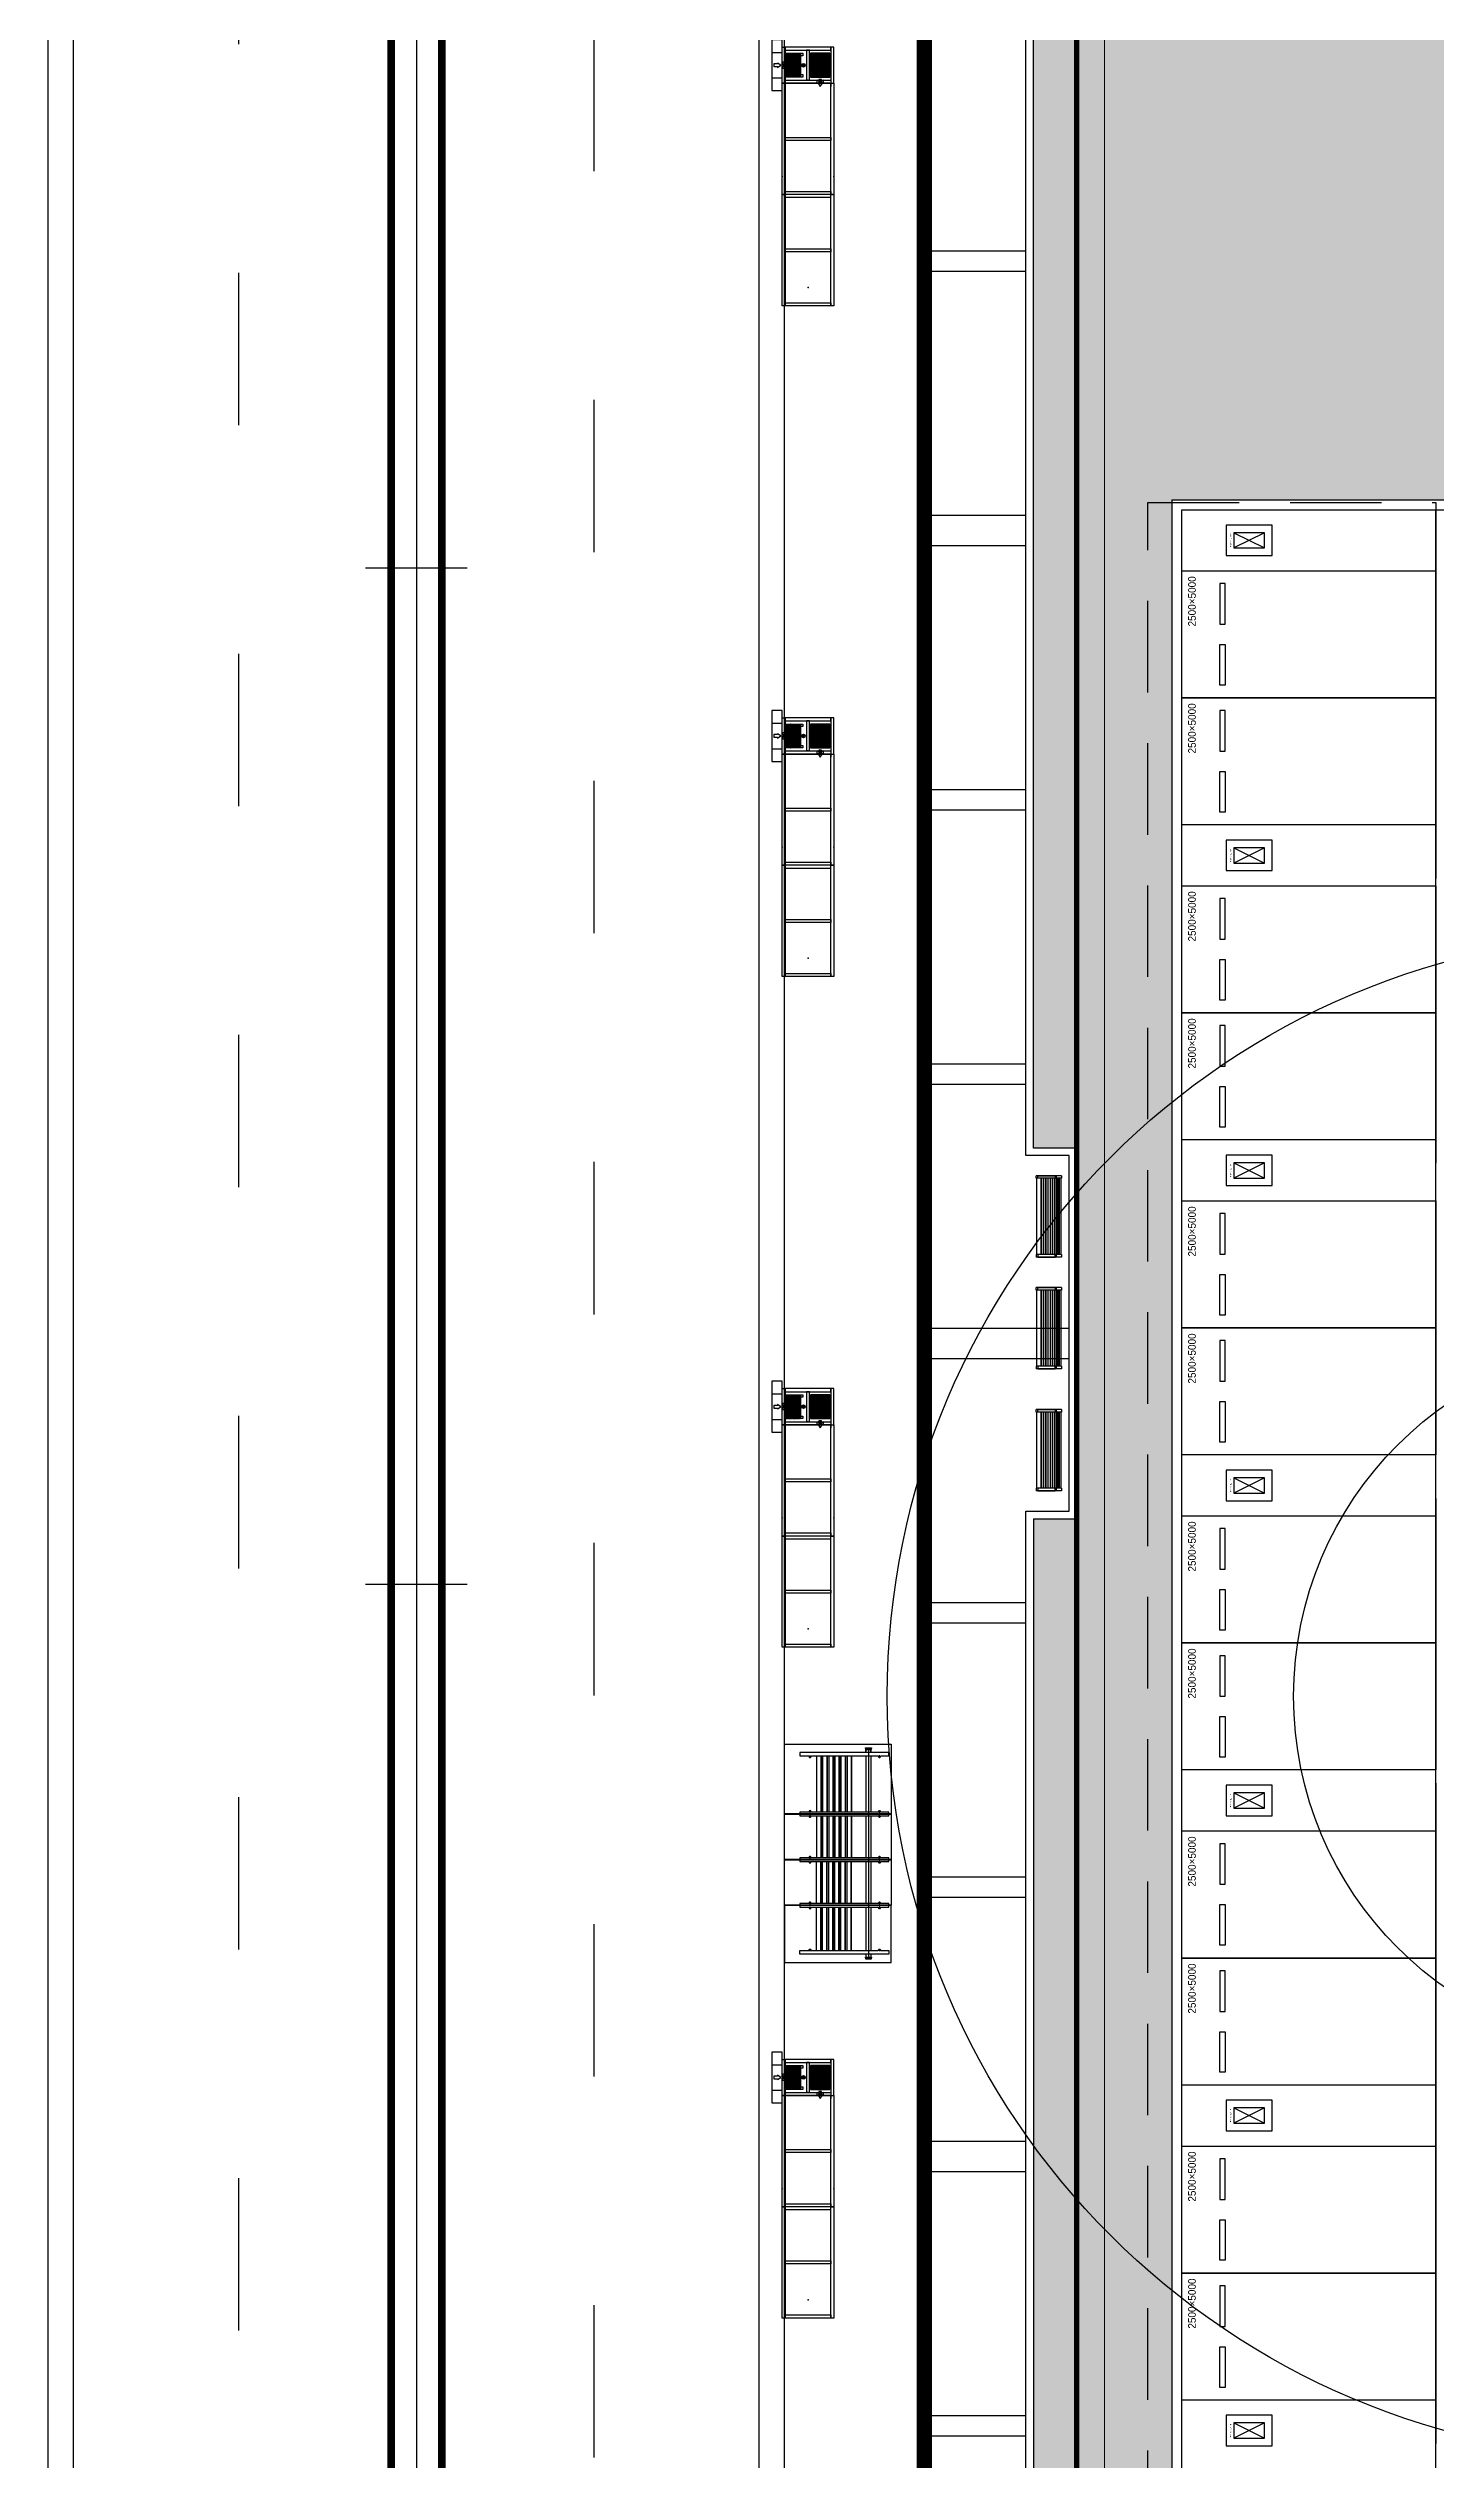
# Model space of a CAD drawing. Header units: millimetres. Extents: x -58335 to 291665, y -66693 to 213307.
# Drawn here: x 10133 to 37454, y 50630 to 98090 of the extents above; entities that cross this region are included whole.
import ezdxf
from ezdxf.enums import TextEntityAlignment as Align
from ezdxf.xclip import XClip

# ---------------------------------------------------------------- set-up
doc = ezdxf.new("R2010")
doc.units = ezdxf.units.MM
doc.header["$LTSCALE"] = 1000
doc.header["$XCLIPFRAME"] = 0
for name, pattern in [('X-SITE$0$ACAD_ISO03W100', [30, 12, -18]), ('X-SITE$0$H1', [1.5, 1, -0.5]), ('X-SITE$0$HID', [2.8, 1.8, -1]), ('X-SITE$0$HIDDEN', [0.375, 0.25, -0.125]), ('X-SITE$0$HIDDEN2', [4.75, 3.17, -1.58]), ('X-SITE$0$PHANTOM2', [1.25, 0.625, -0.125, 0.125, -0.125, 0.125, -0.125])]:
    doc.linetypes.add(name, pattern=pattern)
for name, color, linetype in [('X-SITE$0$-MY-계획선', 253, 'Continuous'), ('X-SITE$0$-MY-녹지', 254, 'Continuous'), ('X-SITE$0$-MY-녹지-건축한계선', 253, 'Continuous'), ('X-SITE$0$-MY-보조선', 253, 'Continuous'), ('X-SITE$0$-MY-시설선', 254, 'Continuous'), ('X-SITE$0$-MY-시설선 wood', 254, 'Continuous'), ('X-SITE$0$-MY-포장선', 254, 'Continuous'), ('X-SITE$0$-경계휀스', 5, 'Continuous'), ('X-SITE$0$-보도선', 7, 'Continuous'), ('X-SITE$0$A-BOUNDARY(PLAN)', 2, 'X-SITE$0$PHANTOM2'), ('X-SITE$0$A-FUR', 252, 'X-SITE$0$H1'), ('X-SITE$0$A-HAT', 252, 'Continuous'), ('X-SITE$0$A-PARK', 8, 'Continuous'), ('X-SITE$0$A-ROAD', 6, 'Continuous'), ('X-SITE$0$A-ROAD-PED', 8, 'Continuous'), ('X-SITE$0$A-전기충전기', 1, 'Continuous'), ('X-SITE$0$PV-COL', 8, 'Continuous'), ('X-SITE$0$PV-주차장', 6, 'Continuous'), ('X-SITE$0$도로중심선', 9, 'Continuous'), ('X-SITE$0$도로체인', 9, 'Continuous'), ('X-SITE$0$버스정류장', 253, 'Continuous'), ('X-SITE$0$식물재배화분', 253, 'Continuous'), ('X-SITE$0$차선계획', 7, 'Continuous')]:
    doc.layers.add(name, color=color, linetype=linetype)
doc.layers.add('X-SITE$0$-변경 블럭 외곽-', color=252, linetype='Continuous', lineweight=0)
for name, color, linetype, plot in [('X-SITE$0$NOPLOT', 193, 'Continuous', False), ('X-SITE$0$건축한계선(3m)', 193, 'Continuous', False), ('X-SITE$0$소방차', 193, 'Continuous', False)]:
    doc.layers.add(name, color=color, linetype=linetype, plot=plot)
doc.styles.add('X-SITE$0$Gdim', font='')
doc.styles.add('X-SITE$0$Gtx', font='')
doc.styles.add('X-SITE$0$Standard', font='arial.ttf')
doc.styles.add('X-SITE$0$XA-B2F_PLAN$0$XA-B2F_PLAN$0$Gtx', font='')
doc.styles.get('X-SITE$0$Gdim').set_extended_font_data('DotumChe')
doc.styles.get('X-SITE$0$Gtx').set_extended_font_data('Dotum')
doc.styles.get('X-SITE$0$XA-B2F_PLAN$0$XA-B2F_PLAN$0$Gtx').set_extended_font_data('Dotum')
doc.linetypes.add('X-SITE$0$FENCELINE1', pattern='A,6.35,-2.54,[133,ltypeshp.shx,S=2.54,R=0,X=-2.54,Y=0],-2.54,25.4', length=36.83)
doc.dimstyles.new('X-SITE$0$Gdim400', dxfattribs={"dimscale": 400, "dimtxt": 3, "dimasz": 6, "dimexe": 1.5, "dimexo": 2, "dimgap": 1, "dimtad": 1, "dimdec": 0, "dimzin": 0, "dimdsep": 46, "dimlunit": 6, "dimtxsty": 'X-SITE$0$Gdim', "dimblk": 'X-SITE$0$_DotSmall', "dimcen": 1.5, "dimdle": 1.5, "dimclrd": 1, "dimclre": 1, "dimclrt": 256, "dimazin": 0, "dimtfac": 1, "dimtdec": 0, "dimtix": 1, "dimtmove": 2, "dimatfit": 3, "dimldrblk": 'X-SITE$0$_DotSmall', "dimfxl": 1, "dimtolj": 1, "dimtzin": 0, "dimlwd": -1, "dimlwe": -1, "dimarcsym": 0})
pattern_1 = [(0, (-29382.5, 14650.24), (317.5, 317.5), [158.75, -476.25]), (90, (-29303.13, 14570.87), (-317.5, 317.5), [158.75, -476.25])]

# ---------------------------------------------------------------- blocks, each defined once
blk = doc.blocks.new('X-SITE$0$JMP-001')
at = {"layer": 'X-SITE$0$-MY-시설선'}
for p, q in [((-750, 493), (-800, 493)), ((-800, 493), (-800, -7)), ((-750, 493), (-750, -7)), ((800, 493), (750, 493)), ((750, 493), (750, -7)), ((800, 493), (800, -7)), ((-750, 383), (-800, 383)), ((800, 383), (750, 383)), ((-750, -7), (-800, -7)), ((750, -7), (800, -7))]:
    blk.add_line(p, q, dxfattribs=at)
at = {"layer": 'X-SITE$0$-MY-시설선 wood'}
for p, q in [((750, 480), (-750, 480)), ((750, 444), (-750, 444)), ((750, 429), (-750, 429)), ((750, 427), (-750, 427)), ((750, 417), (-750, 417)), ((750, 416), (-750, 416)), ((750, 405), (-750, 405)), ((750, 404), (-750, 404)), ((750, 394), (-750, 394)), ((750, 357), (-750, 357)), ((750, 353), (-750, 353)), ((750, 313), (-750, 313)), ((750, 308), (-750, 308)), ((750, 268), (-750, 268)), ((750, 264), (-750, 264)), ((750, 224), (-750, 224)), ((750, 220), (-750, 220)), ((750, 179), (-750, 179)), ((750, 175), (-750, 175)), ((750, 135), (-750, 135)), ((750, 131), (-750, 131)), ((750, 90), (-750, 90)), ((750, 86), (-750, 86)), ((750, 0), (-750, 0))]:
    blk.add_line(p, q, dxfattribs=at)
for points in [[(-800, 364), (-750, 364), (-750, 23), (-800, 23)], [(800, 364), (750, 364), (750, 23), (800, 23)]]:
    blk.add_lwpolyline(points, close=True, dxfattribs=at)
blk = doc.blocks.new('X-SITE$0$240910_L-1F')
at = {"layer": 'X-SITE$0$-MY-녹지'}
h = blk.add_hatch(dxfattribs=at)
h.set_pattern_fill('CROSS', color=256, scale=50, style=2)
h.set_pattern_definition(pattern_1)
edge = h.paths.add_edge_path()
edge.add_line((18171, 114605), (18171, 166105))
edge.add_line((18171, 166105), (47421, 166105))
edge.add_line((47421, 166105), (47421, 168105))
edge.add_line((47421, 168105), (46571, 168105))
edge.add_line((46571, 168105), (46571, 168905))
edge.add_line((46571, 168905), (47284, 168905))
edge.add_arc((45571, 168205), 1850, 22.2338, 32.7206)
edge.add_line((47128, 169205), (6314, 169205))
edge.add_line((6314, 169205), (1000, 163892))
edge.add_line((1000, 163892), (1000, -788))
edge.add_line((1000, -788), (6314, -6102))
edge.add_line((6314, -6102), (95101, -6102))
edge.add_line((95101, -6102), (95316, -5952))
edge.add_line((95316, -5952), (98071, -5952))
edge.add_line((98071, -5952), (98071, -5402))
edge.add_line((98071, -5402), (96971, -5402))
edge.add_line((96971, -5402), (96971, -4402))
edge.add_line((96971, -4402), (98071, -4402))
edge.add_line((98071, -4402), (98071, 31055))
edge.add_arc((96271, 31055), 1800, 360, 450)
edge.add_line((96271, 32855), (91071, 32855))
edge.add_arc((91071, 31055), 1800, 90, 180)
edge.add_line((89271, 31055), (89271, 30055))
edge.add_line((89271, 30055), (96471, 30055))
edge.add_line((96471, 30055), (96471, -3545))
edge.add_line((96471, -3545), (8071, -3545))
edge.add_line((8071, -3545), (8071, -795))
edge.add_line((8071, -795), (2871, -795))
edge.add_line((2871, -795), (2871, 103855))
edge.add_line((2871, 103855), (49071, 103855))
edge.add_arc((49071, 105655), 1800, 270, 360)
edge.add_line((50871, 105655), (50871, 114605))
edge.add_line((50871, 114605), (18171, 114605))
h = blk.add_hatch(dxfattribs=at)
h.set_pattern_fill('CROSS', color=256, scale=50, style=2)
h.set_pattern_definition(pattern_1)
edge = h.paths.add_edge_path()
edge.add_line((18171, 114605), (18171, 166105))
edge.add_line((18171, 166105), (47421, 166105))
edge.add_line((47421, 166105), (47421, 168105))
edge.add_line((47421, 168105), (46571, 168105))
edge.add_line((46571, 168105), (46571, 168905))
edge.add_line((46571, 168905), (47284, 168905))
edge.add_arc((45571, 168205), 1850, 22.2338, 32.7206)
edge.add_line((47128, 169205), (6314, 169205))
edge.add_line((6314, 169205), (1000, 163892))
edge.add_line((1000, 163892), (1000, -788))
edge.add_line((1000, -788), (6314, -6102))
edge.add_line((6314, -6102), (95101, -6102))
edge.add_line((95101, -6102), (95316, -5952))
edge.add_line((95316, -5952), (98071, -5952))
edge.add_line((98071, -5952), (98071, -5402))
edge.add_line((98071, -5402), (96971, -5402))
edge.add_line((96971, -5402), (96971, -4402))
edge.add_line((96971, -4402), (98071, -4402))
edge.add_line((98071, -4402), (98071, 31055))
edge.add_arc((96271, 31055), 1800, 360, 450)
edge.add_line((96271, 32855), (91071, 32855))
edge.add_arc((91071, 31055), 1800, 90, 180)
edge.add_line((89271, 31055), (89271, 30055))
edge.add_line((89271, 30055), (96471, 30055))
edge.add_line((96471, 30055), (96471, -3545))
edge.add_line((96471, -3545), (8071, -3545))
edge.add_line((8071, -3545), (8071, -795))
edge.add_line((8071, -795), (2871, -795))
edge.add_line((2871, -795), (2871, 103855))
edge.add_line((2871, 103855), (49071, 103855))
edge.add_arc((49071, 105655), 1800, 270, 360)
edge.add_line((50871, 105655), (50871, 114605))
edge.add_line((50871, 114605), (18171, 114605))
at = {"layer": 'X-SITE$0$-MY-녹지-건축한계선'}
h = blk.add_hatch(dxfattribs=at)
h.set_pattern_fill('CROSS', color=256, scale=50, style=2)
h.set_pattern_definition(pattern_1)
h.paths.add_polyline_path([(1000, 83796), (150, 83796), (150, 62), (1000, -788)])
h.paths.add_polyline_path([(150, 91096), (1000, 91096), (1000, 131996), (150, 131996)])
h = blk.add_hatch(dxfattribs=at)
h.set_pattern_fill('CROSS', color=256, scale=50, style=2)
h.set_pattern_definition(pattern_1)
h.paths.add_polyline_path([(1000, 83796), (150, 83796), (150, 62), (1000, -788)])
h.paths.add_polyline_path([(150, 91096), (1000, 91096), (1000, 131996), (150, 131996)])
at = {"layer": 'X-SITE$0$-MY-계획선'}
blk.add_line((0, 0), (0, 83946), dxfattribs=at)
blk.add_line((0, 0), (0, 83946), dxfattribs=at)
blk.add_lwpolyline([(0, 83946), (850, 83946), (850, 90946), (0, 90946), (0, 132146)], dxfattribs=at)
blk.add_lwpolyline([(0, 83946), (850, 83946), (850, 90946), (0, 90946), (0, 132146)], dxfattribs=at)
at = {"layer": 'X-SITE$0$-MY-보조선'}
blk.add_line((150, 83796), (150, 62), dxfattribs=at)
blk.add_line((150, 83796), (150, 62), dxfattribs=at)
blk.add_lwpolyline([(150, 83796), (1000, 83796), (1000, 91096), (150, 91096), (150, 131996)], dxfattribs=at)
blk.add_lwpolyline([(150, 83796), (1000, 83796), (1000, 91096), (150, 91096), (150, 131996)], dxfattribs=at)
at = {"layer": 'X-SITE$0$-MY-포장선'}
for points in [[(0, 108746), (-2000, 108746)], [(0, 108746), (-2000, 108746)], [(0, 108346), (-2000, 108346)], [(0, 108346), (-2000, 108346)], [(0, 103546), (-2000, 103546)], [(0, 103546), (-2000, 103546)], [(0, 102946), (-2000, 102946)], [(0, 102946), (-2000, 102946)], [(0, 98146), (-2000, 98146)], [(0, 98146), (-2000, 98146)], [(0, 97746), (-2000, 97746)], [(0, 97746), (-2000, 97746)], [(0, 92746), (-2000, 92746)], [(0, 92746), (-2000, 92746)], [(0, 92346), (-2000, 92346)], [(0, 92346), (-2000, 92346)], [(850, 87546), (-2000, 87546)], [(850, 87546), (-2000, 87546)], [(850, 86946), (-2000, 86946)], [(850, 86946), (-2000, 86946)], [(0, 82146), (-2000, 82146)], [(0, 82146), (-2000, 82146)], [(0, 81746), (-2000, 81746)], [(0, 81746), (-2000, 81746)], [(0, 76746), (-2000, 76746)], [(0, 76746), (-2000, 76746)], [(0, 76346), (-2000, 76346)], [(0, 76346), (-2000, 76346)], [(0, 71546), (-2000, 71546)], [(0, 71546), (-2000, 71546)], [(0, 70946), (-2000, 70946)], [(0, 70946), (-2000, 70946)], [(0, 66146), (-2000, 66146)], [(0, 66146), (-2000, 66146)], [(0, 65746), (-2000, 65746)], [(0, 65746), (-2000, 65746)]]:
    blk.add_lwpolyline(points, dxfattribs=at)
at = {"layer": 'X-SITE$0$-경계휀스', "linetype": 'X-SITE$0$FENCELINE1', "lineweight": 0, "ltscale": 0.1}
blk.add_lwpolyline([(46571, 168505), (8161, 168505), (1550, 161894), (1550, -348)], dxfattribs=at)
blk.add_lwpolyline([(46571, 168505), (8161, 168505), (1550, 161894), (1550, -348)], dxfattribs=at)
at = {"layer": 'X-SITE$0$-MY-시설선', "xscale": -1, "rotation": 270}
for p in [(211, 89750), (211, 89750), (211, 87550), (211, 87550), (211, 85150), (211, 85150)]:
    blk.add_blockref('X-SITE$0$JMP-001', p, dxfattribs=at)
blk = doc.blocks.new('X-SITE$0$SITE-2')
at = {"layer": 'X-SITE$0$도로중심선', "color": 252}
blk.add_lwpolyline([(184746.349, 192619.877), (184314.067, 192619.877, 0.414208), (184297.067, 192602.877), (184297.067, 192435.57, 0.414218), (184314.067, 192418.57), (184746.349, 192418.57)], format="xyb", dxfattribs=at)
at = {"layer": 'X-SITE$0$도로체인', "color": 252}
for p, q in [((184298.067, 192540.18), (184296.067, 192540.18)), ((184298.067, 192520.18), (184296.067, 192520.18))]:
    blk.add_line(p, q, dxfattribs=at)
blk = doc.blocks.new('X-SITE$0$A$C58c92af8')
at = {"layer": 'X-SITE$0$-보도선'}
blk.add_line((314736, 290099), (314736, 456906), dxfattribs=at)
at = {"layer": 'X-SITE$0$-보도선', "color": 252}
for points in [[(300236, 262849), (300236, 481406), (485736, 481406, 0.414214), (497736, 493406), (497736, 659907)], [(411757, 280099), (324736, 280099, -0.414214), (314736, 290099), (314736, 456906, -0.414214), (324736, 466906), (364557, 466906)]]:
    blk.add_lwpolyline(points, format="xyb", dxfattribs=at)
at = {"layer": 'X-SITE$0$NOPLOT', "color": 251, "lineweight": 0}
blk.add_lwpolyline([(487915, 282849), (494986, 289920), (494986, 457085), (487915, 464156), (324557, 464156), (317486, 457085), (317486, 289920), (324557, 282849)], close=True, dxfattribs=at)
at = {"layer": 'X-SITE$0$차선계획', "color": 252}
for points in [[(300736, 262849), (300736, 455906, -0.437645), (325736, 480906), (485986, 480906, 0.414214), (498236, 493156), (498236, 659907)], [(411757, 279599), (324736, 279599, -0.414214), (314236, 290099), (314236, 456906, -0.414214), (324736, 467406), (364563, 467406)]]:
    blk.add_lwpolyline(points, format="xyb", dxfattribs=at)
at = {"layer": 'X-SITE$0$차선계획', "color": 252, "linetype": 'X-SITE$0$ACAD_ISO03W100', "ltscale": 0.25, "flags": 128}
for points in [[(303986, 292273), (303986, 455906, -0.441146), (325736, 477656), (488986, 477656)], [(310986, 289773), (310986, 456906, -0.414214), (324736, 470656), (486486, 470656)]]:
    blk.add_lwpolyline(points, format="xyb", dxfattribs=at)
at = {"layer": 'X-SITE$0$차선계획', "color": 252, "const_width": 150}
for points in [[(306986, 289773), (306986, 455906, -0.445456), (325736, 474656), (488986, 474656)], [(307986, 289773), (307986, 455906, -0.447216), (325736, 473656), (488986, 473656)]]:
    blk.add_lwpolyline(points, format="xyb", dxfattribs=at)
at = {"layer": 'X-SITE$0$A-FUR', "ltscale": 10, "xscale": 1000, "yscale": 1000, "zscale": 1000}
blk.add_blockref('X-SITE$0$SITE-2', (-183989581, -192145721), dxfattribs=at)
blk = doc.blocks.new('X-SITE$0$_DotSmall')
at = {"color": 0, "linetype": 'ByBlock', "const_width": 0.5}
blk.add_lwpolyline([(-0.0625, 0, 1), (0.0625, 0, 1)], format="xyb", close=True, dxfattribs=at)
blk = doc.blocks.new('*D340')
at = {"color": 1, "transparency": 16777216}
for p, q in [((14700, 16779), (22300, 16779)), ((15000, 15400), (15000, 17079)), ((22000, 15400), (22000, 17079))]:
    blk.add_line(p, q, dxfattribs=at)
at = {"layer": 'Defpoints', "color": 0, "transparency": 16777216}
for p in [(22000, 16779), (15000, 15000), (22000, 15000)]:
    blk.add_point(p, dxfattribs=at)
at = {"color": 1, "transparency": 16777216, "xscale": 1200, "yscale": 1200, "zscale": 1200, "rotation": 180}
blk.add_blockref('X-SITE$0$_DotSmall', (15000, 16779), dxfattribs=at)
at = {"color": 1, "transparency": 16777216, "xscale": 1200, "yscale": 1200, "zscale": 1200}
blk.add_blockref('X-SITE$0$_DotSmall', (22000, 16779), dxfattribs=at)
at = {"transparency": 16777216, "insert": (18500, 17337), "char_height": 600, "attachment_point": 5, "style": 'X-SITE$0$Gdim'}
blk.add_mtext('\\A1;7,000', dxfattribs=at)
blk = doc.blocks.new('*D341')
at = {"color": 1, "transparency": 16777216}
for p, q in [((15000, 15400), (15000, 18591)), ((30000, 15400), (30000, 18591)), ((14700, 18291), (30300, 18291))]:
    blk.add_line(p, q, dxfattribs=at)
at = {"layer": 'Defpoints', "color": 0, "transparency": 16777216}
for p in [(30000, 18291), (15000, 15000), (30000, 15000)]:
    blk.add_point(p, dxfattribs=at)
at = {"color": 1, "transparency": 16777216, "xscale": 1200, "yscale": 1200, "zscale": 1200, "rotation": 180}
blk.add_blockref('X-SITE$0$_DotSmall', (15000, 18291), dxfattribs=at)
at = {"color": 1, "transparency": 16777216, "xscale": 1200, "yscale": 1200, "zscale": 1200}
blk.add_blockref('X-SITE$0$_DotSmall', (30000, 18291), dxfattribs=at)
at = {"transparency": 16777216, "insert": (22500, 18848), "char_height": 600, "attachment_point": 5, "style": 'X-SITE$0$Gdim'}
blk.add_mtext('\\A1;15,000', dxfattribs=at)
blk = doc.blocks.new('X-SITE$0$A$Cc6527170')
for p, q in [((350, 525), (50, -75)), ((350, -75), (50, 525))]:
    blk.add_line(p, q)
for points in [[(-100, -225), (500, -225), (500, 675), (-100, 675)], [(50, -75), (350, -75), (350, 525), (50, 525)]]:
    blk.add_lwpolyline(points, close=True)
at = {"linetype": 'Continuous', "style": 'X-SITE$0$Gtx'}
blk.add_text('주차장 PV 캐노피 기둥', height=20, dxfattribs=at).set_placement((200, 588, 0), align=Align.MIDDLE)
blk = doc.blocks.new('X-SITE$0$일반형')
at = {"layer": 'X-SITE$0$A-PARK'}
for p, q in [((-4250, 2250), (-4250, 1450)), ((-4150, 2250), (-4250, 2250)), ((-4150, 1450), (-4150, 2250)), ((-4250, 1450), (-4150, 1450)), ((-4250, 250), (-4250, 1050)), ((-4250, 1050), (-4150, 1050)), ((-4150, 1050), (-4150, 250)), ((-4150, 250), (-4250, 250))]:
    blk.add_line(p, q, dxfattribs=at)
blk.add_lwpolyline([(0, 2500), (0, 0), (-5000, 0), (-5000, 2500)], close=True, dxfattribs=at)
at = {"layer": 'X-SITE$0$NOPLOT', "ltscale": 10, "style": 'X-SITE$0$XA-B2F_PLAN$0$XA-B2F_PLAN$0$Gtx'}
blk.add_text('2500×5000', height=150, rotation=90, dxfattribs=at).set_placement((-4801, 1899), align=Align.MIDDLE_CENTER)
blk = doc.blocks.new('X-SITE$0$s4')
at = {"layer": 'X-SITE$0$식물재배화분'}
h = blk.add_hatch(dxfattribs=at)
h.set_pattern_fill('HONEY', color=8, scale=0.1, style=0)
h.set_pattern_definition([(180, (256.349269, 35.191289), (-0.01875, 0.0108253175), [0.0125, -0.025]), (60, (256.349269, 35.191289), (0.01874999996, 0.01082531757), [0.0125, -0.025]), (120, (256.349269, 35.191289), (-4e-11, 0.02165063507), [-0.025, 0.0125])])
h.paths.add_polyline_path([(0.235, 1.137), (0.235, 0.959), (-0.235, 0.959), (-0.235, 1.137)])
h = blk.add_hatch(dxfattribs=at)
h.set_pattern_fill('HONEY', color=8, scale=0.1, style=0)
h.set_pattern_definition([(180, (256.349269, 34.993789), (-0.01875, 0.0108253175), [0.0125, -0.025]), (60, (256.349269, 34.993789), (0.01874999996, 0.01082531757), [0.0125, -0.025]), (120, (256.349269, 34.993789), (-4e-11, 0.02165063507), [-0.025, 0.0125])])
h.paths.add_polyline_path([(0.235, 0.939), (0.235, 0.762), (-0.235, 0.762), (-0.235, 0.939)])
h = blk.add_hatch(dxfattribs=at)
h.set_pattern_fill('HEX', color=8, scale=0.05, style=0)
h.set_pattern_definition([(180, (0.93054, 0.26), (0, 0.01082532), [0.00625, -0.0125]), (60, (0.93054, 0.26), (0.009375, -0.00541266), [0.00625, -0.0125]), (120, (0.92429, 0.26), (0.009375, 0.00541266), [0.00625, -0.0125])])
h.paths.add_polyline_path([(-0.234, 0.261), (-0.234, 0.559), (0.234, 0.559), (0.234, 0.261)])
at = {"layer": 'X-SITE$0$식물재배화분', "color": 8}
for p, q in [((0.235, 1.137), (-0.235, 1.137)), ((-0.235, 1.137), (-0.235, 0.762)), ((0.235, 0.762), (0.235, 1.137)), ((-0.235, 0.762), (0.235, 0.762)), ((-0.235, 0.26), (-0.235, 0.56)), ((-0.235, 0.56), (0.235, 0.56)), ((-0.234, 0.261), (-0.234, 0.559)), ((-0.234, 0.559), (0.234, 0.559)), ((0.234, 0.559), (0.234, 0.261)), ((0.235, 0.56), (0.235, 0.26)), ((0.235, 0.26), (-0.235, 0.26)), ((0.234, 0.261), (-0.234, 0.261))]:
    blk.add_line(p, q, dxfattribs=at)
at = {"layer": 'X-SITE$0$식물재배화분', "linetype": 'X-SITE$0$HIDDEN', "ltscale": 3}
for p, q in [((0.355, 1.013), (0.295, 1.013)), ((2.605, 1.16), (2.605, 0.26)), ((0.356, 0.888), (0.295, 0.888))]:
    blk.add_line(p, q, dxfattribs=at)
at = {"layer": 'X-SITE$0$식물재배화분'}
for p, q in [((0.355, 0.26), (0.355, 1.16)), ((0.355, 1.16), (0.415, 1.16)), ((0.295, 0.71), (0.295, 0.74)), ((0.295, 0.71), (0.295, 0.68)), ((0.415, 0.26), (0.355, 0.26))]:
    blk.add_line(p, q, dxfattribs=at)
for points in [[(0.355, 1.22), (-0.355, 1.22), (-0.355, 1.16), (0.355, 1.16)], [(-0.295, 1.16), (-0.355, 1.16), (-0.355, 0.26), (-0.295, 0.26)], [(0.355, 1.16), (0.355, 0.26), (0.295, 0.26), (0.295, 1.16)], [(2.545, 1.16), (0.355, 1.16), (0.355, 1.22), (2.545, 1.22)], [(4.735, 1.16), (2.545, 1.16), (2.545, 1.22), (4.735, 1.22)], [(4.735, 1.16), (4.735, 0.26), (4.675, 0.26), (4.675, 1.16)], [(-0.355, 0.26), (0.355, 0.26), (0.355, 0.2), (-0.355, 0.2)], [(2.545, 0.2), (0.355, 0.2), (0.355, 0.26), (2.545, 0.26)], [(4.735, 0.2), (2.545, 0.2), (2.545, 0.26), (4.735, 0.26)]]:
    blk.add_lwpolyline(points, close=True, dxfattribs=at)
at = {"layer": 'X-SITE$0$식물재배화분', "color": 8}
for points in [[(0.235, 0.959), (-0.235, 0.959)], [(0.235, 0.939), (-0.235, 0.939)], [(0.035, 0.62), (-0.035, 0.62)], [(0, 0.655), (0, 0.585)]]:
    blk.add_lwpolyline(points, dxfattribs=at)
at = {"layer": 'X-SITE$0$식물재배화분', "color": 7}
for points in [[(0.35, 0.994), (0.35, 0.977), (0.28, 0.977), (0.28, 0.925), (0.35, 0.925), (0.35, 0.909), (0.418, 0.951)], [(-0.043, 0.107), (-0.026, 0.107), (-0.026, 0.037), (0.026, 0.037), (0.026, 0.107), (0.043, 0.107), (0, 0.175)]]:
    blk.add_lwpolyline(points, close=True, dxfattribs=at)
at = {"layer": 'X-SITE$0$식물재배화분', "linetype": 'X-SITE$0$HIDDEN', "ltscale": 3}
for points in [[(0.295, 1.013), (0.356, 0.888)], [(0.355, 1.013), (0.295, 0.888)], [(-0.062, 0.26), (-0.062, 0.2)], [(0.063, 0.2), (-0.062, 0.26)], [(-0.062, 0.2), (0.063, 0.26)], [(0.063, 0.26), (0.063, 0.2)]]:
    blk.add_lwpolyline(points, dxfattribs=at)
for points in [[(1.48, 0.26), (1.42, 0.26), (1.42, 1.16), (1.48, 1.16)], [(2.545, 1.16), (2.545, 0.26), (2.485, 0.26), (2.485, 1.16)], [(3.67, 0.26), (3.61, 0.26), (3.61, 1.16), (3.67, 1.16)]]:
    blk.add_lwpolyline(points, close=True, dxfattribs=at)
at = {"layer": 'X-SITE$0$식물재배화분', "color": 8}
for points in [[(0.295, 0.74), (-0.295, 0.74), (-0.295, 0.68), (0.295, 0.68)], [(-0.235, 0.56), (-0.235, 0.606), (-0.185, 0.606), (-0.185, 0.56)], [(0.185, 0.56), (0.185, 0.606), (0.235, 0.606), (0.235, 0.56)], [(0.5, 0.2), (-0.5, 0.2), (-0.5, 0), (0.5, 0)]]:
    blk.add_lwpolyline(points, close=True, dxfattribs=at)
at = {"layer": 'X-SITE$0$식물재배화분', "color": 8, "linetype": 'X-SITE$0$HIDDEN2', "ltscale": 0.2}
for points in [[(-0.25, 0), (-0.25, 0), (-0.25, 0.2)], [(0.25, 0), (0.25, 0), (0.25, 0.2)]]:
    blk.add_lwpolyline(points, dxfattribs=at)
at = {"layer": 'X-SITE$0$식물재배화분', "color": 8}
for points in [[(-0.234, 0.463), (-0.194, 0.463, -0.414214), (-0.181, 0.45), (-0.181, 0.37, -0.414214), (-0.194, 0.358), (-0.234, 0.358)], [(-0.234, 0.363), (-0.194, 0.363, 0.414214), (-0.186, 0.37), (-0.186, 0.45, 0.414214), (-0.194, 0.458), (-0.234, 0.458)], [(0.234, 0.463), (0.194, 0.463, 0.414214), (0.182, 0.45), (0.182, 0.37, 0.414214), (0.194, 0.358), (0.234, 0.358)], [(0.234, 0.363), (0.194, 0.363, -0.414214), (0.187, 0.37), (0.187, 0.45, -0.414214), (0.194, 0.458), (0.234, 0.458)]]:
    blk.add_lwpolyline(points, format="xyb", dxfattribs=at)
for centre, radius in [((0, 0.62), 0.035), ((0, 0.62), 0.03), ((-0.231, 0.46), 0.0025), ((-0.231, 0.36), 0.0025), ((0.232, 0.46), 0.0025), ((0.232, 0.36), 0.0025)]:
    blk.add_circle(centre, radius, dxfattribs=at)
at = {"layer": 'X-SITE$0$식물재배화분', "linetype": 'X-SITE$0$HIDDEN', "ltscale": 3}
for p in [(2.19, 1.22), (2.19, 0.2)]:
    blk.add_point(p, dxfattribs=at)
at = {"layer": 'X-SITE$0$식물재배화분'}
blk.add_point((4.375, 0.71), dxfattribs=at)
blk = doc.blocks.new('X-SITE$0$A$C2afb0e87')
at = {"layer": 'X-SITE$0$식물재배화분', "lineweight": 0, "xscale": 1000, "yscale": 1000, "zscale": 1000, "rotation": 270}
for p in [(-10071, -59800), (-10071, -73000), (-10071, -86200), (-10071, -99400)]:
    blk.add_blockref('X-SITE$0$s4', p, dxfattribs=at)
blk = doc.blocks.new('X-SITE$0$A$C2a306839')
at = {"ltscale": 50}
blk.add_line((3.8, 82.5), (210.8, 82.5), dxfattribs=at)
for p, q in [((4.2, 85.5), (4.2, 79.5)), ((4.2, 85), (4.8, 85)), ((4.2, 85), (4.8, 85)), ((4.2, 85), (4.8, 85)), ((4.2, 80), (4.8, 80)), ((4.2, 80), (4.8, 80)), ((4.2, 80), (4.8, 80)), ((8.3, 85), (4.6, 85)), ((8.3, 80), (4.6, 80)), ((5.2, 85), (8.3, 85)), ((5.2, 80), (8.3, 80)), ((11.7, 85), (67, 85)), ((11.7, 80), (67, 80)), ((70.5, 85), (112, 85)), ((70.5, 80), (112, 80)), ((115.5, 85), (157, 85)), ((115.5, 80), (157, 80)), ((160.5, 85), (203.2, 85)), ((160.5, 80), (203.2, 80)), ((206.7, 85), (209.7, 85)), ((206.7, 80), (209.7, 80)), ((210.2, 85.5), (210.2, 79.5)), ((210.2, 85), (210.8, 85)), ((210.2, 85), (210.8, 85)), ((210.2, 85), (210.8, 85)), ((210.2, 85), (210.8, 85)), ((210.2, 80), (210.8, 80)), ((210.2, 80), (210.8, 80)), ((210.2, 80), (210.8, 80)), ((210.2, 80), (210.8, 80)), ((11.7, 65.9), (67, 65.9)), ((11.7, 65.5), (67, 65.5)), ((11.7, 61.4), (67, 61.4)), ((11.7, 59.9), (67, 59.9)), ((11.7, 59.5), (67, 59.5)), ((11.7, 55.4), (67, 55.4)), ((11.7, 53.9), (67, 53.9)), ((11.7, 53.5), (67, 53.5)), ((11.7, 49.4), (67, 49.4)), ((11.7, 48), (67, 48)), ((11.7, 47.5), (67, 47.5)), ((70.5, 65.9), (112, 65.9)), ((70.5, 65.5), (112, 65.5)), ((70.5, 61.4), (112, 61.4)), ((70.5, 59.9), (112, 59.9)), ((70.5, 59.5), (112, 59.5)), ((70.5, 55.4), (112, 55.4)), ((70.5, 53.9), (112, 53.9)), ((70.5, 53.5), (112, 53.5)), ((70.5, 49.4), (112, 49.4)), ((70.5, 48), (112, 48)), ((70.5, 47.5), (112, 47.5)), ((157, 65.9), (115.5, 65.9)), ((157, 65.5), (115.5, 65.5)), ((157, 61.4), (115.5, 61.4)), ((157, 59.9), (115.5, 59.9)), ((157, 59.5), (115.5, 59.5)), ((157, 55.4), (115.5, 55.4)), ((157, 53.9), (115.5, 53.9)), ((157, 53.5), (115.5, 53.5)), ((157, 49.4), (115.5, 49.4)), ((157, 48), (115.5, 48)), ((157, 47.5), (115.5, 47.5)), ((203.2, 65.9), (160.5, 65.9)), ((203.2, 65.5), (160.5, 65.5)), ((203.2, 61.4), (160.5, 61.4)), ((203.2, 59.9), (160.5, 59.9)), ((203.2, 59.5), (160.5, 59.5)), ((203.2, 55.4), (160.5, 55.4)), ((203.2, 53.9), (160.5, 53.9)), ((203.2, 53.5), (160.5, 53.5)), ((203.2, 49.4), (160.5, 49.4)), ((203.2, 48), (160.5, 48)), ((203.2, 47.5), (160.5, 47.5)), ((11.7, 43.4), (67, 43.4)), ((11.7, 42), (67, 42)), ((11.7, 41.6), (67, 41.6)), ((11.7, 37.4), (67, 37.4)), ((11.7, 36), (67, 36)), ((11.7, 35.6), (67, 35.6)), ((11.7, 31.5), (67, 31.5)), ((70.5, 43.4), (112, 43.4)), ((70.5, 42), (112, 42)), ((70.5, 41.6), (112, 41.6)), ((70.5, 37.4), (112, 37.4)), ((70.5, 36), (112, 36)), ((70.5, 35.6), (112, 35.6)), ((70.5, 31.5), (112, 31.5)), ((157, 43.4), (115.5, 43.4)), ((157, 42), (115.5, 42)), ((157, 41.6), (115.5, 41.6)), ((157, 37.4), (115.5, 37.4)), ((157, 36), (115.5, 36)), ((157, 35.6), (115.5, 35.6)), ((157, 31.5), (115.5, 31.5)), ((203.2, 43.4), (160.5, 43.4)), ((203.2, 42), (160.5, 42)), ((203.2, 41.6), (160.5, 41.6)), ((203.2, 37.4), (160.5, 37.4)), ((203.2, 36), (160.5, 36)), ((203.2, 35.6), (160.5, 35.6)), ((203.2, 31.5), (160.5, 31.5))]:
    blk.add_line(p, q)
for points in [[(68.6, 0.5, -0.414214), (68.1, 0), (0.5, 0, -0.414214), (0, 0.5), (0, 104.5, -0.414214), (0.5, 105), (68.1, 105, -0.414214), (68.6, 104.5)], [(11.7, 91.8, -0.414214), (12.2, 92.3, 0.414214), (13.3, 93.3, 0.414214), (12.2, 94.3, -0.414214), (11.7, 94.8), (11.7, 102.5), (8.3, 102.5), (8.3, 15), (11.7, 15), (11.7, 23.5, -0.414214), (12.2, 24, 0.414214), (13.3, 25, 0.414214), (12.2, 26, -0.414214), (11.7, 26.5)], [(70.5, 26.5), (70.5, 91.8, -0.414214), (71, 92.3, 0.414214), (72, 93.3, 0.414214), (71, 94.3, -0.414214), (70.5, 94.8), (70.5, 102.5), (67, 102.5), (67, 94.8, -0.414214), (66.5, 94.3, 0.414214), (65.5, 93.3, 0.414214), (66.5, 92.3, -0.414214), (67, 91.8), (67, 26.5, -0.414214), (66.5, 26, 0.414214), (65.5, 25, 0.414214), (66.5, 24, -0.414214), (67, 23.5), (67, 15), (70.5, 15), (70.5, 23.5, -0.414214), (71, 24, 0.414214), (72, 25, 0.414214), (71, 26, -0.414214)], [(113.6, 0.5, -0.414214), (113.1, 0), (69.4, 0, -0.414214), (68.9, 0.5), (68.9, 104.5, -0.414214), (69.4, 105), (113.1, 105, -0.414214), (113.6, 104.5)], [(115.5, 26.5), (115.5, 91.8, -0.414214), (116, 92.3, 0.414214), (117, 93.3, 0.414214), (116, 94.3, -0.414214), (115.5, 94.8), (115.5, 102.5), (112, 102.5), (112, 94.8, -0.414214), (111.5, 94.3, 0.414214), (110.5, 93.3, 0.414214), (111.5, 92.3, -0.414214), (112, 91.8), (112, 26.5, -0.414214), (111.5, 26, 0.414214), (110.5, 25, 0.414214), (111.5, 24, -0.414214), (112, 23.5), (112, 15), (115.5, 15), (115.5, 23.5, -0.414214), (116, 24, 0.414214), (117, 25, 0.414214), (116, 26, -0.414214)], [(158.6, 0.5, -0.414214), (158.1, 0), (114.4, 0, -0.414214), (113.9, 0.5), (113.9, 104.5, -0.414214), (114.4, 105), (158.1, 105, -0.414214), (158.6, 104.5)], [(160.5, 26.5), (160.5, 91.8, -0.414214), (161, 92.3, 0.414214), (162, 93.3, 0.414214), (161, 94.3, -0.414214), (160.5, 94.8), (160.5, 102.5), (157, 102.5), (157, 94.8, -0.414214), (156.5, 94.3, 0.414214), (155.5, 93.3, 0.414214), (156.5, 92.3, -0.414214), (157, 91.8), (157, 26.5, -0.414214), (156.5, 26, 0.414214), (155.5, 25, 0.414214), (156.5, 24, -0.414214), (157, 23.5), (157, 15), (160.5, 15), (160.5, 23.5, -0.414214), (161, 24, 0.414214), (162, 25, 0.414214), (161, 26, -0.414214)], [(158.9, 0.5, 0.414214), (159.4, 0), (214.5, 0, 0.414214), (215, 0.5), (215, 104.5, 0.414214), (214.5, 105), (159.4, 105, 0.414214), (158.9, 104.5)], [(203.2, 91.8, 0.414214), (202.7, 92.3, -0.414214), (201.7, 93.3, -0.414214), (202.7, 94.3, 0.414214), (203.2, 94.8), (203.2, 102.5), (206.7, 102.5), (206.7, 15), (203.2, 15), (203.2, 23.5, 0.414214), (202.7, 24, -0.414214), (201.7, 25, -0.414214), (202.7, 26, 0.414214), (203.2, 26.5)], [(12.2, 92.9, 0.414214), (12.6, 93.3, 0.414214), (12.2, 93.7), (11.9, 93.7, 0.414214), (11.5, 93.3, 0.414214), (11.9, 92.9)], [(66.5, 92.9, -0.414214), (66.1, 93.3, -0.414214), (66.5, 93.7), (66.8, 93.7, -0.414214), (67.2, 93.3, -0.414214), (66.8, 92.9)], [(71, 92.9, 0.414214), (71.4, 93.3, 0.414214), (71, 93.7), (70.6, 93.7, 0.414214), (70.2, 93.3, 0.414214), (70.6, 92.9)], [(111.6, 92.9, -0.414214), (111.2, 93.3, -0.414214), (111.6, 93.7), (112, 93.7, -0.414214), (112.4, 93.3, -0.414214), (112, 92.9)], [(116.1, 92.9, 0.414214), (116.5, 93.3, 0.414214), (116.1, 93.7), (115.8, 93.7, 0.414214), (115.4, 93.3, 0.414214), (115.8, 92.9)], [(156.5, 92.9, -0.414214), (156.1, 93.3, -0.414214), (156.5, 93.7), (156.8, 93.7, -0.414214), (157.2, 93.3, -0.414214), (156.8, 92.9)], [(161, 92.9, 0.414214), (161.4, 93.3, 0.414214), (161, 93.7), (160.6, 93.7, 0.414214), (160.2, 93.3, 0.414214), (160.6, 92.9)], [(202.7, 92.9, -0.414214), (202.3, 93.3, -0.414214), (202.7, 93.7), (203.1, 93.7, -0.414214), (203.5, 93.3, -0.414214), (203.1, 92.9)], [(12.2, 25.4, -0.414214), (12.6, 25, -0.414214), (12.2, 24.6), (11.9, 24.6, -0.414214), (11.5, 25, -0.414214), (11.9, 25.4)], [(66.5, 25.4, 0.414214), (66.1, 25, 0.414214), (66.5, 24.6), (66.8, 24.6, 0.414214), (67.2, 25, 0.414214), (66.8, 25.4)], [(71, 25.4, -0.414214), (71.4, 25, -0.414214), (71, 24.6), (70.6, 24.6, -0.414214), (70.2, 25, -0.414214), (70.6, 25.4)], [(111.6, 25.4, 0.414214), (111.2, 25, 0.414214), (111.6, 24.6), (112, 24.6, 0.414214), (112.4, 25, 0.414214), (112, 25.4)], [(116.1, 25.4, -0.414214), (116.5, 25, -0.414214), (116.1, 24.6), (115.8, 24.6, -0.414214), (115.4, 25, -0.414214), (115.8, 25.4)], [(156.5, 25.4, 0.414214), (156.1, 25, 0.414214), (156.5, 24.6), (156.8, 24.6, 0.414214), (157.2, 25, 0.414214), (156.8, 25.4)], [(161, 25.4, -0.414214), (161.4, 25, -0.414214), (161, 24.6), (160.6, 24.6, -0.414214), (160.2, 25, -0.414214), (160.6, 25.4)], [(202.7, 25.4, 0.414214), (202.3, 25, 0.414214), (202.7, 24.6), (203.1, 24.6, 0.414214), (203.5, 25, 0.414214), (203.1, 25.4)]]:
    blk.add_lwpolyline(points, format="xyb", close=True)
for points in [[(3.8, 79.5), (3.8, 85.5), (4.2, 85.5), (4.2, 79.5)], [(3.8, 79.5), (3.8, 85.5), (4.2, 85.5), (4.2, 79.5)], [(4.8, 85.5), (4.8, 79.5), (5.2, 79.5), (5.2, 85.5)], [(4.8, 85.5), (4.8, 79.5), (5.2, 79.5), (5.2, 85.5)], [(209.7, 79.5), (209.7, 85.5), (210.2, 85.5), (210.2, 79.5)], [(209.7, 79.5), (209.7, 85.5), (210.2, 85.5), (210.2, 79.5)], [(210.8, 85.5), (210.8, 79.5), (211.2, 79.5), (211.2, 85.5)], [(210.8, 85.5), (210.8, 79.5), (211.2, 79.5), (211.2, 85.5)]]:
    blk.add_lwpolyline(points, close=True)
blk = doc.blocks.new('X-SITE$0$A$C99a4fa63')
for p, q in [((11000, 22500), (19000, 7500)), ((11000, 7500), (19000, 22500))]:
    blk.add_line(p, q)
blk.add_lwpolyline([(11000, 7500), (19000, 7500), (19000, 22500), (11000, 22500)], close=True)
for radius in [15000, 7000]:
    blk.add_circle((15000, 15000), radius)
at = {"style": 'X-SITE$0$Standard'}
for s, height, p in [('소방차 활동공간', 750, (15160.6, 15553.5)), ('(8m x 15m)', 750, (15012.9, 14136.2)), ('소방차가 접안하는 공간은 평지 혹은 5도 이하(8%%%)의 경사로 계획 ', 200, (15012.9, 12935.4))]:
    blk.add_text(s, height=height, dxfattribs=at).set_placement(p, align=Align.CENTER)
for base, p2, picture, middle in [((30000, 18290.9), (30000, 15000), '*D341', (22500, 18848)), ((22000, 16779.5), (22000, 15000), '*D340', (18500, 17336.6))]:
    dim = blk.add_linear_dim(base=base, p1=(15000, 15000), p2=p2, dimstyle='X-SITE$0$Gdim400', override={"dimscale": 200})
    dim.commit()
    dim.dimension.update_dxf_attribs({"geometry": picture, "text_midpoint": middle})

msp = doc.modelspace()

# ---------------------------------------------------------------- linework, layer by layer
at = {"layer": 'X-SITE$0$-변경 블럭 외곽-', "color": 8, "lineweight": 0, "elevation": 0}
msp.add_lwpolyline([(204882.5, 150483.9), (197811.4, 157555), (34453.6, 157555), (27382.5, 150484), (27382.5, -16680.8), (34453.6, -23751.8), (197811.4, -23751.8), (204882.5, -16680.8), (204882.5, 150483.9)], dxfattribs=at)
at = {"layer": 'X-SITE$0$A-BOUNDARY(PLAN)', "color": 2, "ltscale": 5, "const_width": 300, "elevation": 0}
msp.add_lwpolyline([(204882.5, 150483.9), (197811.4, 157555), (34453.6, 157555), (27382.5, 150484), (27382.5, -16680.8), (34453.6, -23751.8), (197811.4, -23751.8), (204882.5, -16680.8), (204882.5, 150483.9)], dxfattribs=at)
at = {"layer": 'X-SITE$0$A-BOUNDARY(PLAN)', "color": 2, "ltscale": 5, "const_width": 100, "elevation": 0}
msp.add_lwpolyline([(196568.8, 154555), (35696.2, 154555), (30382.5, 149241.3), (30382.5, -15438.1), (35696.2, -20751.8), (196568.8, -20751.8), (201882.5, -15438.1), (201882.5, 149241.3)], close=True, dxfattribs=at)
at = {"layer": 'X-SITE$0$A-HAT'}
msp.add_line((32253.6, 89205), (32253.6, -15445), dxfattribs=at)
at = {"layer": 'X-SITE$0$A-HAT', "elevation": 0}
msp.add_lwpolyline([(32253.6, 89205), (78453.6, 89205, 0.4142136), (80253.6, 91005), (80253.6, 154305)], format="xyb", dxfattribs=at)
at = {"layer": 'X-SITE$0$A-ROAD', "elevation": 0}
msp.add_lwpolyline([(121653.6, -26501.8, 0.4142136), (127653.6, -20501.8), (127653.6, 16405, 0.4142136), (125653.6, 18405), (120453.6, 18405, 0.4142136), (118453.6, 16405), (118453.6, 15205), (125653.6, 15205), (125653.6, -17995), (37653.6, -17995), (37653.6, -15245), (32453.6, -15245), (32453.6, 89005), (78453.6, 89005, 0.4142136), (80453.6, 91005), (80453.6, 154305, 0.4142136), (74453.6, 160305)], format="xyb", dxfattribs=at)
at = {"layer": 'X-SITE$0$A-ROAD-PED'}
msp.add_line((37453.6, -15245), (37453.6, 89005), dxfattribs=at)
msp.add_line((37453.6, -15245), (37453.6, 89005), dxfattribs=at)
at = {"layer": 'X-SITE$0$PV-주차장', "linetype": 'X-SITE$0$HID', "elevation": 0}
msp.add_lwpolyline([(31783.6, 89148), (37453.6, 89148), (37453.6, -15388), (31783.6, -15388)], close=True, dxfattribs=at)
at = {"layer": 'X-SITE$0$건축한계선(3m)', "linetype": 'X-SITE$0$HID', "lineweight": 0, "elevation": 0}
for points in [[(35696.2, 154555), (30382.5, 149241.3), (30382.5, -15438.1), (35696.2, -20751.8)], [(196568.8, 154555), (35696.2, 154555), (30382.5, 149241.3), (30382.5, -15438.1), (35696.2, -20751.8)]]:
    msp.add_lwpolyline(points, dxfattribs=at)

# ---------------------------------------------------------------- block references
msp.add_blockref('X-SITE$0$240910_L-1F', (29382.5, -14650.2))
at = {"layer": 'X-SITE$0$A-PARK'}
for p in [(37453.6, 85305), (37453.6, 82805), (37453.6, 79105), (37453.6, 76605), (37453.6, 72905), (37453.6, 70405), (37453.6, 66705), (37453.6, 64205), (37453.6, 60505), (37453.6, 58005), (37453.6, 54305), (37453.6, 51805)]:
    msp.add_blockref('X-SITE$0$일반형', p, dxfattribs=at)
at = {"layer": 'X-SITE$0$A-전기충전기'}
ref = msp.add_blockref('X-SITE$0$A$C58c92af8', (-290103.4, -306600.6), dxfattribs=at)
XClip(ref).set_block_clipping_path([(231768.3252820689, 239907.43377654), (581768.3252820689, 519907.4337765401)])
at = {"layer": 'X-SITE$0$PV-COL', "rotation": 90}
for p in [(34003.6, 88205), (34003.6, 82005), (34003.6, 75805), (34003.6, 69605), (34003.6, 63405), (34003.6, 57205), (34003.6, 51005)]:
    msp.add_blockref('X-SITE$0$A$Cc6527170', p, dxfattribs=at)
at = {"layer": 'X-SITE$0$버스정류장', "xscale": 20, "yscale": 20, "zscale": 20, "rotation": 270}
msp.add_blockref('X-SITE$0$A$C2a306839', (24632.5, 64715), dxfattribs=at)
at = {"layer": 'X-SITE$0$소방차'}
msp.add_blockref('X-SITE$0$A$C99a4fa63', (26653.6, 50655), dxfattribs=at)
at = {"layer": 'X-SITE$0$식물재배화분'}
msp.add_blockref('X-SITE$0$A$C2afb0e87', (34453.6, 157555), dxfattribs=at)

doc.saveas('drawing.dxf')
